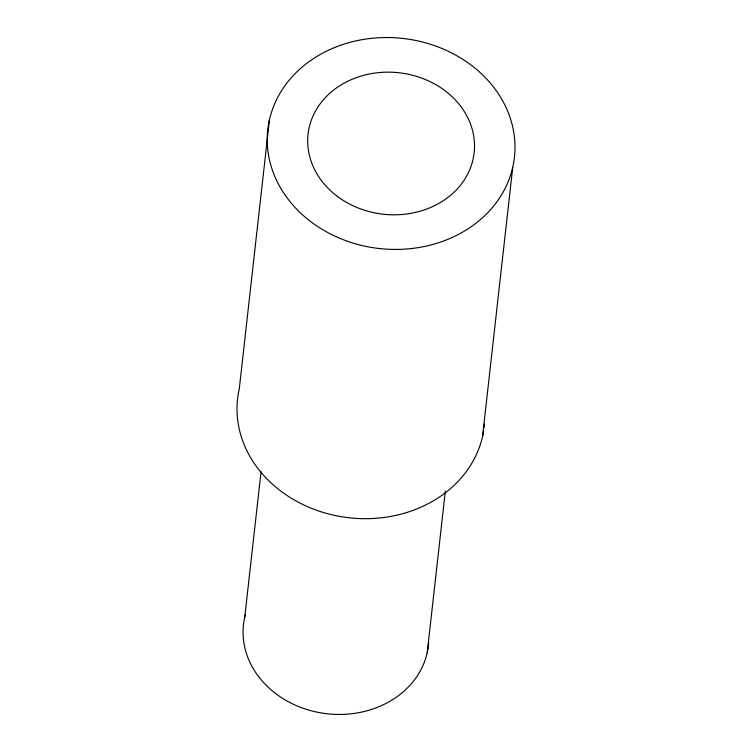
<?xml version="1.0" encoding="UTF-8"?>
<svg xmlns="http://www.w3.org/2000/svg" width="752" height="752" viewBox="0 0 752 752"><rect width="100%" height="100%" fill="white"/><g stroke="black" fill="none" stroke-linecap="round" stroke-linejoin="round"><path stroke-width="1.13" d="M269.47 119.643L239.268 388.897A124.099 105.703 6.4 0 0 340.656 516.577A124.099 105.703 6.4 0 0 483.63 430.943M244.748 617.11L261.066 471.654M427.192 652.868L445.334 491.122M482.53 436.574L512.732 167.32A124.099 105.703 6.4 0 0 350.676 42.168A124.099 105.703 6.4 0 0 309.89 220.966A124.099 105.703 6.4 0 0 512.732 167.32M428.715 642.603A93.079 79.27 6.4 0 1 322.984 713.225A93.079 79.27 6.4 0 1 245.293 614.882M484.476 424.053A124.099 105.703 6.4 0 1 484.119 427.512M336.417 195.652A83.557 71.167 6.4 0 0 472.999 159.537A83.557 71.167 6.4 0 0 363.883 75.266A83.557 71.167 6.4 0 0 336.417 195.652"/></g></svg>
